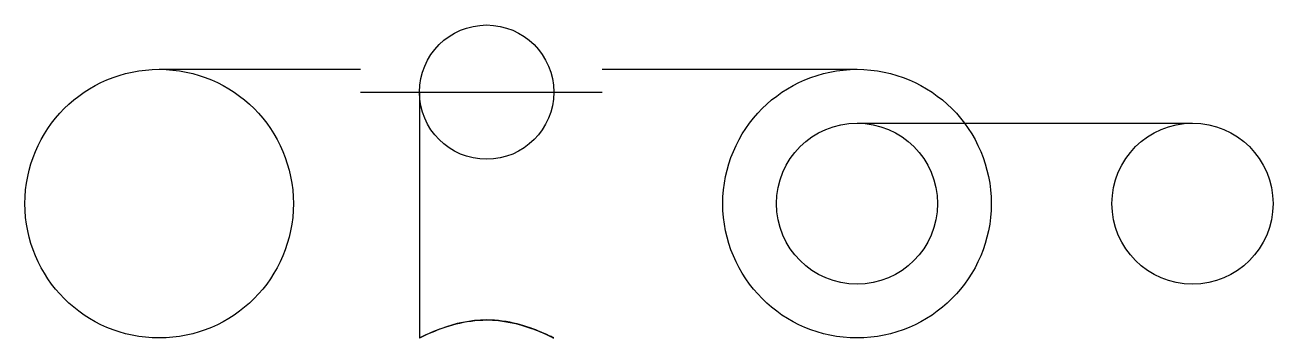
# Model space of a CAD drawing. Header units: millimetres. Extents: x -5 to 41.5, y -5 to 6.7.
import ezdxf

# ---------------------------------------------------------------- set-up
doc = ezdxf.new("R2010")
doc.units = ezdxf.units.MM
doc.layers.add('Body', color=7, linetype='CONTINUOUS')

msp = doc.modelspace()

# ---------------------------------------------------------------- linework, layer by layer
at = {"layer": 'Body'}
for p, q in [((0, 5), (7.5, 5)), ((0, 5), (7.5, 5)), ((16.5, 5), (26, 5)), ((16.5, 5), (26, 5)), ((7.5, 4.15, 2.789), (16.5, 4.15, 2.789)), ((7.5, 4.15, -2.789), (16.5, 4.15, -2.789)), ((7.5, 4.15, 2.789), (7.5, 4.15, -2.789)), ((7.5, 4.15, 2.789), (16.5, 4.15, 2.789)), ((7.5, 4.15, 2.789), (7.5, 4.15, -2.789)), ((7.5, 4.15, -2.789), (16.5, 4.15, -2.789)), ((9.7, 4.15), (9.7, -5)), ((9.7, 4.15), (9.7, -5)), ((16.5, 4.15, 2.789), (16.5, 4.15, -2.789)), ((16.5, 4.15, 2.789), (16.5, 4.15, -2.789)), ((26, 3), (38.5, 3)), ((26, 3), (38.5, 3))]:
    msp.add_line(p, q, dxfattribs=at)
for centre, radius in [((12.2, 4.15), 2.5), ((12.2, 4.15), 2.5), ((0, 0), 5), ((0, 0), 5), ((26, 0), 5), ((26, 0), 5), ((26, 0), 3), ((26, 0), 3), ((38.5, 0), 3), ((38.5, 0), 3)]:
    msp.add_circle(centre, radius, dxfattribs=at)
for centre, radius in [((7.5, 0), 5), ((7.5, 0), 5), ((16.5, 0), 5), ((16.5, 0), 5), ((7.5, 0), 4.15), ((7.5, 0), 4.15), ((16.5, 0), 4.15), ((16.5, 0), 4.15)]:
    msp.add_arc(centre, radius, 90, 90, dxfattribs=at)
msp.add_open_spline([(9.7, -5), (9.699, -5.001, 0.381), (9.791, -4.954, 0.754), (9.938, -4.885, 1.064), (10.089, -4.815, 1.385), (10.295, -4.726, 1.648), (10.526, -4.643, 1.856), (11.003, -4.468, 2.286), (11.599, -4.327, 2.499), (12.2, -4.33, 2.5), (12.591, -4.329, 2.5), (12.981, -4.386, 2.408), (13.336, -4.477, 2.227), (13.673, -4.562, 2.054), (13.983, -4.677, 1.802), (14.231, -4.783, 1.458), (14.386, -4.848, 1.242), (14.516, -4.91, 0.989), (14.599, -4.95, 0.702), (14.664, -4.982, 0.481), (14.7, -5, 0.241), (14.7, -5), (14.701, -5.001, -0.381), (14.609, -4.954, -0.754), (14.462, -4.885, -1.064), (14.311, -4.815, -1.385), (14.105, -4.726, -1.648), (13.874, -4.643, -1.856), (13.397, -4.468, -2.286), (12.801, -4.327, -2.499), (12.2, -4.33, -2.5), (11.809, -4.329, -2.5), (11.419, -4.386, -2.408), (11.064, -4.477, -2.227), (10.727, -4.562, -2.054), (10.417, -4.677, -1.802), (10.169, -4.783, -1.458), (10.083, -4.82, -1.338), (10.005, -4.854, -1.207), (9.938, -4.885, -1.064), (9.791, -4.954, -0.754), (9.699, -5.001, -0.381), (9.7, -5)], degree=3, knots=[0, 0, 0, 0, 0.059955, 0.059955, 0.059955, 0.121793, 0.121793, 0.121793, 0.249395, 0.249395, 0.249395, 0.332488, 0.332488, 0.332488, 0.411399, 0.411399, 0.411399, 0.460841, 0.460841, 0.460841, 0.498953, 0.498953, 0.498953, 0.559171, 0.559171, 0.559171, 0.62128, 0.62128, 0.62128, 0.749441, 0.749441, 0.749441, 0.832898, 0.832898, 0.832898, 0.912155, 0.912155, 0.912155, 0.939756, 0.939756, 0.939756, 1, 1, 1, 1], dxfattribs=at)
msp.add_open_spline([(9.7, -5), (9.699, -5.001, 0.381), (9.791, -4.954, 0.754), (9.938, -4.885, 1.064), (10.089, -4.815, 1.385), (10.295, -4.726, 1.648), (10.526, -4.643, 1.856), (11.003, -4.468, 2.286), (11.599, -4.327, 2.499), (12.2, -4.33, 2.5), (12.591, -4.329, 2.5), (12.981, -4.386, 2.408), (13.336, -4.477, 2.227), (13.673, -4.562, 2.054), (13.983, -4.677, 1.802), (14.231, -4.783, 1.458), (14.386, -4.848, 1.242), (14.516, -4.91, 0.989), (14.599, -4.95, 0.702), (14.664, -4.982, 0.481), (14.7, -5, 0.241), (14.7, -5), (14.701, -5.001, -0.381), (14.609, -4.954, -0.754), (14.462, -4.885, -1.064), (14.311, -4.815, -1.385), (14.105, -4.726, -1.648), (13.874, -4.643, -1.856), (13.397, -4.468, -2.286), (12.801, -4.327, -2.499), (12.2, -4.33, -2.5), (11.809, -4.329, -2.5), (11.419, -4.386, -2.408), (11.064, -4.477, -2.227), (10.727, -4.562, -2.054), (10.417, -4.677, -1.802), (10.169, -4.783, -1.458), (10.083, -4.82, -1.338), (10.005, -4.854, -1.207), (9.938, -4.885, -1.064), (9.791, -4.954, -0.754), (9.699, -5.001, -0.381), (9.7, -5)], degree=3, knots=[0, 0, 0, 0, 0.059955, 0.059955, 0.059955, 0.121793, 0.121793, 0.121793, 0.249395, 0.249395, 0.249395, 0.332488, 0.332488, 0.332488, 0.411399, 0.411399, 0.411399, 0.460841, 0.460841, 0.460841, 0.498953, 0.498953, 0.498953, 0.559171, 0.559171, 0.559171, 0.62128, 0.62128, 0.62128, 0.749441, 0.749441, 0.749441, 0.832898, 0.832898, 0.832898, 0.912155, 0.912155, 0.912155, 0.939756, 0.939756, 0.939756, 1, 1, 1, 1], dxfattribs=at)

doc.saveas('drawing.dxf')
